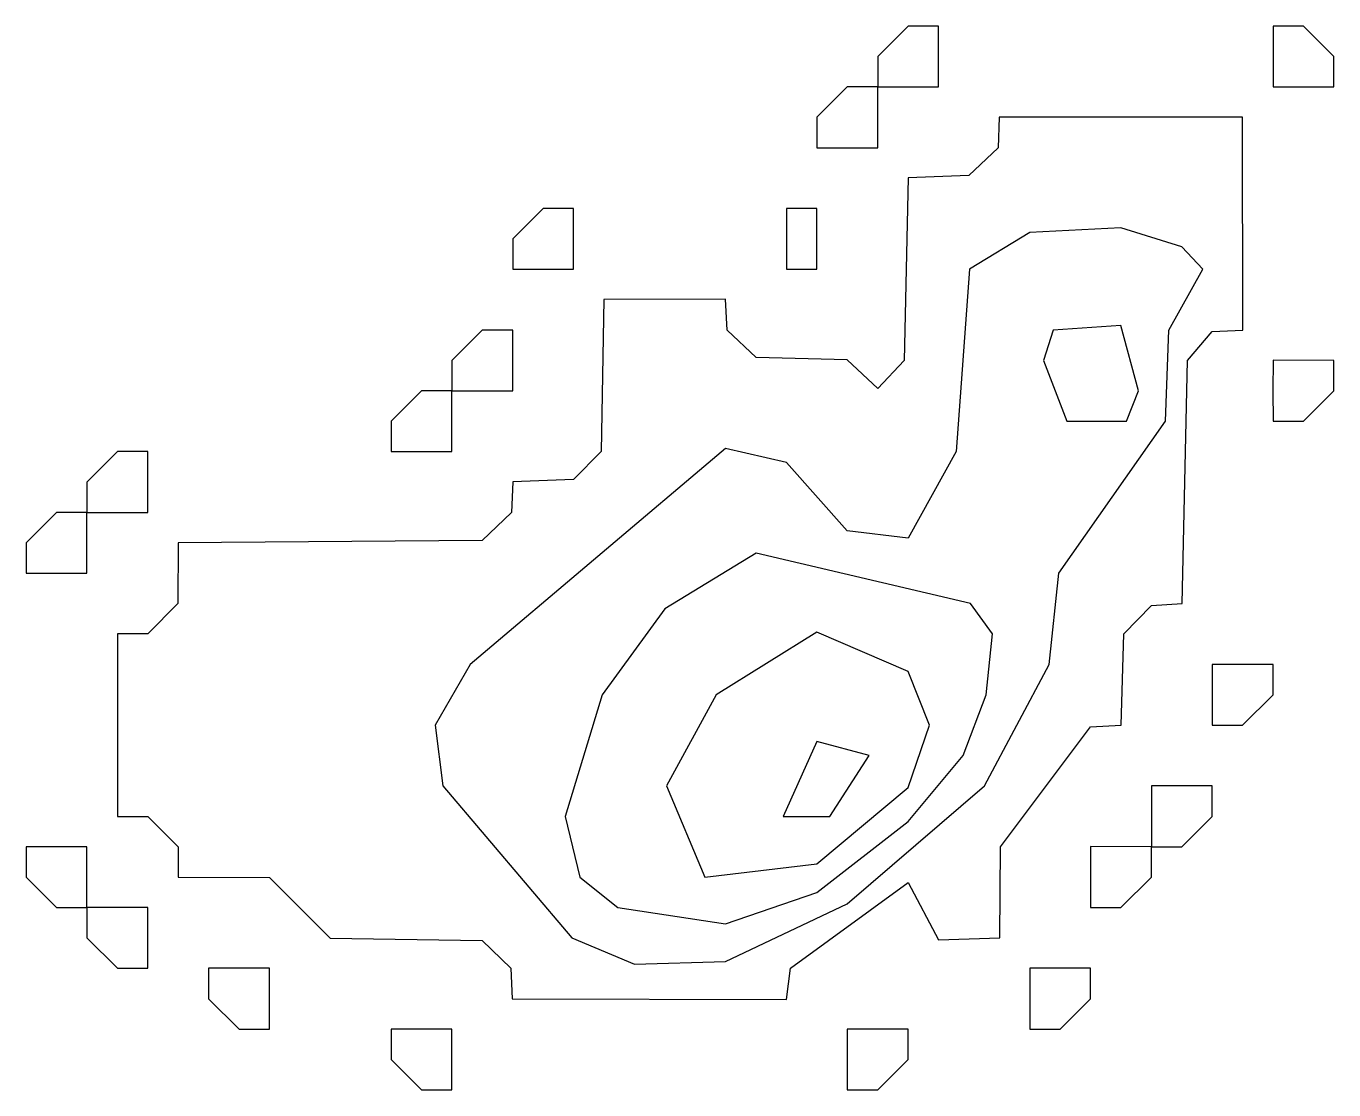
# Model space of a CAD drawing. Header units: metres. Extents: x 310028 to 360472, y 4137098 to 4159193.
# Drawn here: x 322028 to 322672, y 4140128 to 4140652 of the extents above; entities that cross this region are included whole.
import ezdxf

# ---------------------------------------------------------------- set-up
doc = ezdxf.new("R2010")
doc.units = ezdxf.units.M
doc.layers.add('COAST', color=5, linetype='Continuous')
doc.layers.add('CONTOUR', color=254, linetype='Continuous')

msp = doc.modelspace()

# ---------------------------------------------------------------- linework, layer by layer
at = {"layer": 'COAST'}
for points in [[(322447.5, 4140622.5), (322477.51, 4140622.5), (322477.5, 4140652.5), (322462.5, 4140652.5), (322447.5, 4140637.5), (322447.5, 4140622.5)], [(322642.49, 4140622.5), (322672.5, 4140622.5), (322672.5, 4140637.5), (322657.5, 4140652.5), (322642.5, 4140652.5), (322642.49, 4140622.5)], [(322417.5, 4140592.5), (322447.52, 4140592.5), (322447.5, 4140622.5), (322432.5, 4140622.5), (322417.5, 4140607.5), (322417.5, 4140592.5)], [(322267.29, 4140172.5), (322402.5, 4140172.05), (322404.46, 4140187.5), (322462.5, 4140229.79), (322477.5, 4140201.59), (322507.8, 4140202.5), (322508.04, 4140247.5), (322552.5, 4140306.67), (322567.67, 4140307.5), (322568.85, 4140352.5), (322582.5, 4140366.5), (322597.74, 4140367.5), (322600.31, 4140487.5), (322612.5, 4140501.74), (322627.61, 4140502.5), (322627.5, 4140607.56), (322507.5, 4140607.59), (322507.01, 4140592.5), (322492.5, 4140578.71), (322462.5, 4140577.62), (322460.57, 4140487.5), (322447.5, 4140473.61), (322432.5, 4140487.86), (322387.5, 4140488.89), (322373.3, 4140502.5), (322372.5, 4140517.68), (322312.5, 4140517.52), (322311.08, 4140442.5), (322297.5, 4140428.69), (322267.5, 4140427.59), (322266.81, 4140412.5), (322252.5, 4140398.63), (322102.48, 4140397.5), (322102.29, 4140367.5), (322087.5, 4140352.54), (322072.5, 4140352.5), (322072.5, 4140262.5), (322087.5, 4140262.48), (322102.46, 4140247.5), (322102.5, 4140232.5), (322147.5, 4140232.33), (322177.5, 4140202.4), (322252.5, 4140201.29), (322266.6, 4140187.5), (322267.29, 4140172.5)], [(322267.5, 4140532.5), (322297.5, 4140532.5), (322297.5, 4140562.5), (322282.5, 4140562.5), (322267.5, 4140547.5), (322267.5, 4140532.5)], [(322402.49, 4140532.5), (322417.5, 4140532.5), (322417.5, 4140562.5), (322402.5, 4140562.5), (322402.49, 4140532.5)], [(322237.5, 4140472.5), (322267.5, 4140472.49), (322267.5, 4140502.5), (322252.5, 4140502.5), (322237.5, 4140487.5), (322237.5, 4140472.5)], [(322642.48, 4140472.5), (322642.5, 4140457.5), (322657.5, 4140457.5), (322672.5, 4140472.5), (322672.5, 4140487.5), (322642.5, 4140487.56), (322642.48, 4140472.5)], [(322207.5, 4140442.5), (322237.51, 4140442.5), (322237.5, 4140472.5), (322222.5, 4140472.5), (322207.5, 4140457.5), (322207.5, 4140442.5)], [(322057.5, 4140412.5), (322087.5, 4140412.5), (322087.5, 4140442.5), (322072.5, 4140442.5), (322057.5, 4140427.5), (322057.5, 4140412.5)], [(322027.5, 4140382.5), (322057.5, 4140382.5), (322057.5, 4140412.5), (322042.5, 4140412.5), (322027.5, 4140397.5), (322027.5, 4140382.5)], [(322612.5, 4140322.5), (322612.5, 4140307.5), (322627.5, 4140307.5), (322642.5, 4140322.5), (322642.5, 4140337.5), (322612.5, 4140337.51), (322612.5, 4140322.5)], [(322582.5, 4140262.5), (322582.5, 4140247.5), (322597.5, 4140247.5), (322612.5, 4140262.5), (322612.5, 4140277.5), (322582.5, 4140277.51), (322582.5, 4140262.5)], [(322027.5, 4140232.5), (322042.5, 4140217.5), (322057.5, 4140217.5), (322057.5, 4140247.5), (322027.5, 4140247.5), (322027.5, 4140232.5)], [(322552.49, 4140232.5), (322552.5, 4140217.5), (322567.5, 4140217.5), (322582.5, 4140232.5), (322582.5, 4140247.5), (322552.5, 4140247.53), (322552.49, 4140232.5)], [(322057.5, 4140202.5), (322072.5, 4140187.5), (322087.5, 4140187.5), (322087.5, 4140217.5), (322057.5, 4140217.5), (322057.5, 4140202.5)], [(322117.5, 4140172.5), (322132.5, 4140157.5), (322147.5, 4140157.5), (322147.51, 4140187.5), (322117.5, 4140187.5), (322117.5, 4140172.5)], [(322522.49, 4140172.5), (322522.5, 4140157.5), (322537.5, 4140157.5), (322552.5, 4140172.5), (322552.5, 4140187.5), (322522.5, 4140187.53), (322522.49, 4140172.5)], [(322207.5, 4140142.5), (322222.5, 4140127.5), (322237.5, 4140127.5), (322237.51, 4140157.5), (322207.5, 4140157.5), (322207.5, 4140142.5)], [(322432.49, 4140142.5), (322432.5, 4140127.5), (322447.5, 4140127.5), (322462.5, 4140142.5), (322462.5, 4140157.5), (322432.5, 4140157.53), (322432.49, 4140142.5)]]:
    msp.add_lwpolyline(points, dxfattribs=at)
at = {"layer": 'CONTOUR'}
for points, elevation in [([(322296.7, 4140202.5), (322327.5, 4140189.53), (322372.5, 4140190.85), (322432.5, 4140219.34), (322500.26, 4140277.5), (322532.06, 4140337.5), (322536.8, 4140382.5), (322589.48, 4140457.5), (322591.03, 4140502.5), (322607.93, 4140532.5), (322597.5, 4140543.61), (322567.5, 4140552.96), (322522.5, 4140550.7), (322492.8, 4140532.5), (322486.2, 4140442.5), (322462.5, 4140399.84), (322432.5, 4140403.39), (322402.5, 4140437.15), (322372.5, 4140444.06), (322246.43, 4140337.5), (322229.25, 4140307.5), (322233.02, 4140277.5), (322296.7, 4140202.5)], 10), ([(322540.74, 4140457.5), (322570.27, 4140457.5), (322576.17, 4140472.5), (322567.5, 4140504.71), (322533.99, 4140502.5), (322529.27, 4140487.5), (322540.74, 4140457.5)], 20), ([(322319.28, 4140217.5), (322372.5, 4140209.41), (322417.5, 4140224.84), (322462.5, 4140259.88), (322489.75, 4140292.5), (322501.03, 4140322.5), (322504.21, 4140352.5), (322493.28, 4140367.5), (322387.5, 4140392.41), (322342.5, 4140364.84), (322311.56, 4140322.5), (322293.42, 4140262.5), (322300.55, 4140232.5), (322319.28, 4140217.5)], 20), ([(322362.24, 4140232.5), (322417.5, 4140239.11), (322462.5, 4140276.74), (322473.02, 4140307.5), (322462.5, 4140333.97), (322417.5, 4140353.44), (322367.8, 4140322.5), (322343.42, 4140277.5), (322362.24, 4140232.5)], 30), ([(322400.94, 4140262.5), (322423.87, 4140262.5), (322443.24, 4140292.5), (322417.5, 4140299.4), (322400.94, 4140262.5)], 40)]:
    msp.add_lwpolyline(points, dxfattribs=dict(at, elevation=elevation))

doc.saveas('drawing.dxf')
